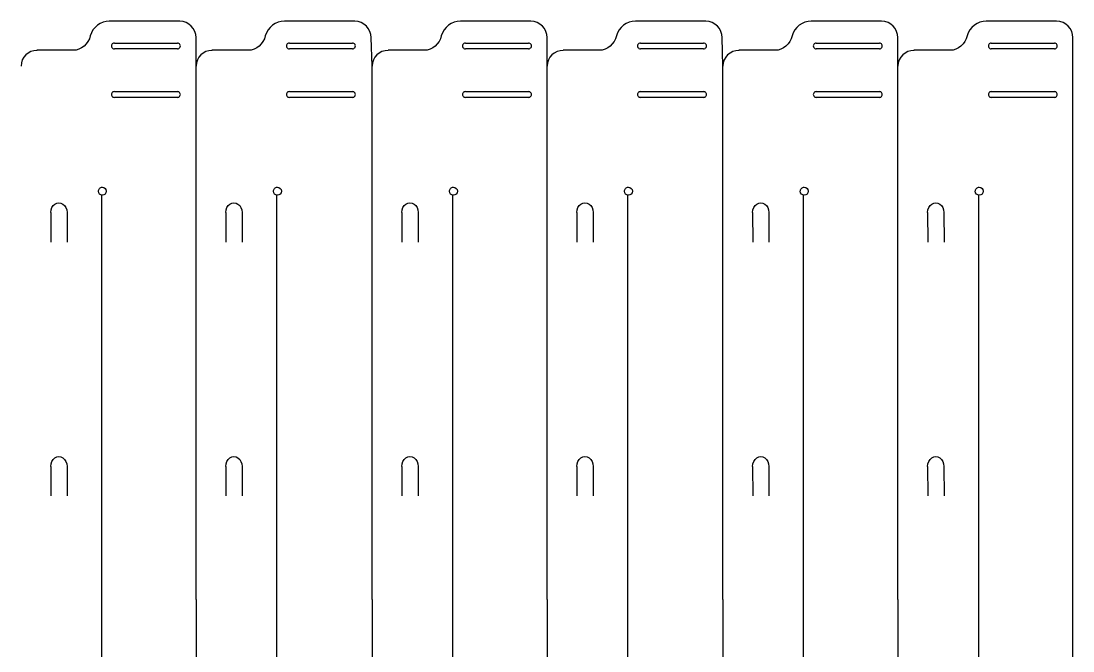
# Model space of a CAD drawing. Extents: x 7 to 1091, y 28 to 643.
# Drawn here: x 766.1 to 1091.1, y 448.2 to 642.8 of the extents above; entities that cross this region are included whole.
import ezdxf

# ---------------------------------------------------------------- set-up
doc = ezdxf.new("R2010")
doc.units = 0
doc.layers.add('Layer_1', color=7, linetype='CONTINUOUS')

msp = doc.modelspace()

# ---------------------------------------------------------------- linework, layer by layer
at = {"layer": 'Layer_1', "color": 7}
for p, q in [((815.153178, 642.707316), (793.396464, 642.751316)), ((869.234858, 642.707316), (847.478144, 642.751316)), ((923.627794, 642.707316), (901.87108, 642.751316)), ((977.709474, 642.707316), (955.95276, 642.751316)), ((1032.024463, 642.707316), (1010.267749, 642.751316)), ((1086.106143, 642.707316), (1064.349429, 642.751316)), ((820.200899, 628.839657), (820.196136, 637.645361)), ((874.593834, 628.839657), (874.277737, 637.645361)), ((928.675514, 628.839657), (928.670752, 637.645361)), ((982.990504, 628.839657), (982.752353, 637.645361)), ((1037.072184, 628.839657), (1037.067421, 637.645361)), ((1091.149472, 386.803705), (1091.149472, 637.645361)), ((782.223877, 633.747043), (771.03441, 633.744397)), ((836.305557, 633.747043), (825.11609, 633.744397)), ((890.698493, 633.747043), (879.509025, 633.744397)), ((944.780173, 633.747043), (933.590705, 633.744397)), ((999.095162, 633.747043), (987.905695, 633.744397)), ((1053.176842, 633.747043), (1041.987375, 633.744397)), ((820.200899, 464.129936), (820.200899, 628.839657)), ((874.593834, 464.129933), (874.593834, 628.839657)), ((928.675514, 464.129933), (928.675514, 628.839657)), ((982.990504, 464.129931), (982.990504, 628.839657)), ((1037.072184, 464.129931), (1037.072184, 628.839657)), ((791.063553, 338.877112), (791.063553, 589.063336)), ((791.242279, 591.441094), (791.242279, 591.441094)), ((845.145233, 338.877112), (845.145233, 589.063336)), ((845.323959, 591.441094), (845.323959, 591.441094)), ((899.538169, 338.877109), (899.538169, 589.063336)), ((899.716895, 591.441094), (899.716895, 591.441094)), ((953.619849, 338.877109), (953.619849, 589.063336)), ((953.798575, 591.441094), (953.798575, 591.441094)), ((1007.934839, 338.877107), (1007.934839, 589.063336)), ((1008.113565, 591.441094), (1008.113565, 591.441094)), ((1062.016519, 338.877107), (1062.016519, 589.063336)), ((1062.195245, 591.441094), (1062.195245, 591.441094)), ((820.200899, 464.129936), (820.200899, 276.18184)), ((874.593834, 464.129933), (874.593834, 276.181837)), ((928.675514, 464.129933), (928.675514, 276.181837)), ((982.990504, 464.129931), (982.990504, 276.181837)), ((1037.072184, 464.129931), (1037.072184, 276.181837))]:
    msp.add_line(p, q, dxfattribs=at)
at = {"layer": 'Layer_1', "color": 1}
for p, q in [((794.951658, 635.992323), (814.451661, 635.992323)), ((814.451661, 634.192336), (794.951658, 634.192336)), ((849.033338, 635.992323), (868.533341, 635.992323)), ((868.533341, 634.192336), (849.033338, 634.192336)), ((903.426274, 635.992323), (922.926277, 635.992323)), ((922.926277, 634.192336), (903.426274, 634.192336)), ((957.507954, 635.992323), (977.007957, 635.992323)), ((977.007957, 634.192336), (957.507954, 634.192336)), ((1011.822944, 635.992323), (1031.322947, 635.992323)), ((1031.322947, 634.192336), (1011.822944, 634.192336)), ((1065.904624, 635.992323), (1085.404627, 635.992323)), ((1085.404627, 634.192336), (1065.904624, 634.192336)), ((794.951658, 620.992327), (814.451661, 620.992327)), ((849.033338, 620.992327), (868.533341, 620.992327)), ((903.426274, 620.992327), (922.926277, 620.992327)), ((957.507954, 620.992327), (977.007957, 620.992327)), ((1011.822944, 620.992327), (1031.322947, 620.992327)), ((1065.904624, 620.992327), (1085.404627, 620.992327)), ((814.451661, 619.19234), (794.951658, 619.19234)), ((868.533341, 619.19234), (849.033338, 619.19234)), ((922.926277, 619.19234), (903.426274, 619.19234)), ((977.007957, 619.19234), (957.507954, 619.19234)), ((1031.322947, 619.19234), (1011.822944, 619.19234)), ((1085.404627, 619.19234), (1065.904624, 619.19234)), ((775.29989, 583.644035), (775.346642, 574.519323)), ((780.329592, 583.643611), (780.35314, 574.518317)), ((829.38157, 583.644035), (829.428322, 574.519323)), ((834.411273, 583.643611), (834.43482, 574.518317)), ((883.774506, 583.644035), (883.821258, 574.519323)), ((888.804208, 583.643611), (888.827756, 574.518317)), ((937.856186, 583.644035), (937.902938, 574.519323)), ((942.885888, 583.643611), (942.909436, 574.518317)), ((992.171175, 583.644035), (992.217927, 574.519323)), ((997.200878, 583.643611), (997.224426, 574.518317)), ((1046.252855, 583.644035), (1046.299607, 574.519323)), ((1051.282558, 583.643611), (1051.306106, 574.518317)), ((775.29989, 505.231549), (775.346642, 496.106845)), ((780.329592, 505.231179), (780.35314, 496.10584)), ((829.38157, 505.231549), (829.428322, 496.106845)), ((834.411273, 505.231179), (834.43482, 496.10584)), ((883.774506, 505.231549), (883.821258, 496.106842)), ((888.804208, 505.231179), (888.827756, 496.105837)), ((937.856186, 505.231549), (937.902938, 496.106842)), ((942.885888, 505.231179), (942.909436, 496.105837)), ((992.171175, 505.231552), (992.217927, 496.10684)), ((997.200878, 505.231181), (997.224426, 496.105834)), ((1046.252855, 505.231552), (1046.299607, 496.10684)), ((1051.282558, 505.231181), (1051.306106, 496.105834))]:
    msp.add_line(p, q, dxfattribs=at)
at = {"layer": 'Layer_1', "color": 7}
for points in [[(793.396464, 642.751316), (790.779787, 642.774864), (788.188114, 640.850708), (787.508611, 638.177888)], [(820.196136, 637.645361), (820.196136, 640.415363), (817.96591, 642.645562), (815.153257, 642.707316)], [(847.478144, 642.751316), (844.861468, 642.774864), (842.269794, 640.850708), (841.590291, 638.177888)], [(874.277737, 637.645361), (874.277737, 640.415363), (872.047511, 642.645562), (869.234858, 642.707316)], [(901.87108, 642.751316), (899.254403, 642.774864), (896.66273, 640.850708), (895.983227, 638.177888)], [(928.670752, 637.645361), (928.670752, 640.415363), (926.440526, 642.645562), (923.627873, 642.707316)], [(955.95276, 642.751316), (953.336083, 642.774864), (950.74441, 640.850708), (950.064907, 638.177888)], [(982.752353, 637.645361), (982.752353, 640.415363), (980.522127, 642.645562), (977.709474, 642.707316)], [(1010.267749, 642.751316), (1007.651073, 642.774864), (1005.0594, 640.850708), (1004.379897, 638.177888)], [(1037.067421, 637.645361), (1037.067421, 640.415363), (1034.837196, 642.645562), (1032.024543, 642.707316)], [(1064.349429, 642.751316), (1061.732753, 642.774864), (1059.14108, 640.850708), (1058.461577, 638.177888)], [(1091.149022, 637.645361), (1091.149022, 640.415363), (1088.918796, 642.645562), (1086.106143, 642.707316)], [(787.508611, 638.177888), (786.949997, 635.7252), (784.730195, 633.715716), (782.223877, 633.747043)], [(841.590291, 638.177888), (841.031677, 635.7252), (838.811875, 633.715716), (836.305557, 633.747043)], [(895.983227, 638.177888), (895.424613, 635.7252), (893.204811, 633.715716), (890.698493, 633.747043)], [(950.064907, 638.177888), (949.506292, 635.7252), (947.286491, 633.715716), (944.780173, 633.747043)], [(1004.379897, 638.177888), (1003.821282, 635.7252), (1001.601481, 633.715716), (999.095162, 633.747043)], [(1058.461577, 638.177888), (1057.902962, 635.7252), (1055.683161, 633.715716), (1053.176842, 633.747043)], [(771.120505, 633.720717), (768.34963, 633.720717), (766.119219, 631.543963), (766.119219, 628.839657)], [(825.202185, 633.720717), (822.43131, 633.720717), (820.200899, 631.543963), (820.200899, 628.839657)], [(879.595121, 633.720717), (876.824245, 633.720717), (874.593834, 631.543963), (874.593834, 628.839657)], [(933.676801, 633.720717), (930.905925, 633.720717), (928.675514, 631.543963), (928.675514, 628.839657)], [(987.99179, 633.720717), (985.220915, 633.720717), (982.990504, 631.543963), (982.990504, 628.839657)], [(1042.07347, 633.720717), (1039.302595, 633.720717), (1037.072184, 631.543963), (1037.072184, 628.839657)], [(790.018687, 590.217502), (790.018687, 590.541987), (790.147592, 590.853243), (790.377065, 591.082689)], [(791.242279, 588.993936), (790.566507, 588.993936), (790.018687, 589.541729), (790.018687, 590.217502)], [(790.377065, 591.082716), (790.606538, 591.312189), (790.917741, 591.441094), (791.242279, 591.441094)], [(791.242279, 591.441094), (791.918025, 591.441094), (792.465845, 590.893274), (792.465845, 590.217502)], [(792.465845, 590.217502), (792.465818, 589.541756), (791.918025, 588.993936), (791.242279, 588.993936)], [(844.100367, 590.217502), (844.100367, 590.541987), (844.229272, 590.853243), (844.458745, 591.082689)], [(845.323959, 588.993936), (844.648187, 588.993936), (844.100367, 589.541729), (844.100367, 590.217502)], [(844.458745, 591.082716), (844.688218, 591.312189), (844.999421, 591.441094), (845.323959, 591.441094)], [(845.323959, 591.441094), (845.999705, 591.441094), (846.547525, 590.893274), (846.547525, 590.217502)], [(846.547525, 590.217502), (846.547498, 589.541756), (845.999705, 588.993936), (845.323959, 588.993936)], [(898.493303, 590.217502), (898.493303, 590.541987), (898.622208, 590.853243), (898.851681, 591.082689)], [(899.716895, 588.993936), (899.041123, 588.993936), (898.493303, 589.541729), (898.493303, 590.217502)], [(898.851681, 591.082716), (899.081154, 591.312189), (899.392357, 591.441094), (899.716895, 591.441094)], [(899.716895, 591.441094), (900.392641, 591.441094), (900.940461, 590.893274), (900.940461, 590.217502)], [(900.940461, 590.217502), (900.940434, 589.541756), (900.392641, 588.993936), (899.716895, 588.993936)], [(952.574983, 590.217502), (952.574983, 590.541987), (952.703888, 590.853243), (952.933361, 591.082689)], [(953.798575, 588.993936), (953.122803, 588.993936), (952.574983, 589.541729), (952.574983, 590.217502)], [(952.933361, 591.082716), (953.162834, 591.312189), (953.474037, 591.441094), (953.798575, 591.441094)], [(953.798575, 591.441094), (954.474321, 591.441094), (955.022141, 590.893274), (955.022141, 590.217502)], [(955.022141, 590.217502), (955.022114, 589.541756), (954.474321, 588.993936), (953.798575, 588.993936)], [(1006.889972, 590.217502), (1006.889972, 590.541987), (1007.018878, 590.853243), (1007.248351, 591.082689)], [(1008.113565, 588.993936), (1007.437792, 588.993936), (1006.889972, 589.541729), (1006.889972, 590.217502)], [(1007.248351, 591.082716), (1007.477824, 591.312189), (1007.789027, 591.441094), (1008.113565, 591.441094)], [(1008.113565, 591.441094), (1008.78931, 591.441094), (1009.33713, 590.893274), (1009.33713, 590.217502)], [(1009.33713, 590.217502), (1009.337104, 589.541756), (1008.78931, 588.993936), (1008.113565, 588.993936)], [(1060.971652, 590.217502), (1060.971652, 590.541987), (1061.100557, 590.853243), (1061.330031, 591.082689)], [(1062.195245, 588.993936), (1061.519472, 588.993936), (1060.971652, 589.541729), (1060.971652, 590.217502)], [(1061.330031, 591.082716), (1061.559504, 591.312189), (1061.870707, 591.441094), (1062.195245, 591.441094)], [(1062.195245, 591.441094), (1062.87099, 591.441094), (1063.41881, 590.893274), (1063.41881, 590.217502)], [(1063.41881, 590.217502), (1063.418784, 589.541756), (1062.87099, 588.993936), (1062.195245, 588.993936)]]:
    msp.add_open_spline(points, degree=3, dxfattribs=at)
at = {"layer": 'Layer_1', "color": 1}
for points in [[(794.172222, 635.542346), (794.011461, 635.263873), (794.011461, 634.920814), (794.172222, 634.64234)], [(794.951658, 635.992323), (794.63011, 635.992323), (794.332983, 635.82082), (794.172222, 635.54232)], [(794.172222, 634.64234), (794.332983, 634.363839), (794.63011, 634.192336), (794.951658, 634.192336)], [(815.231071, 635.542346), (815.07031, 635.82082), (814.773183, 635.99235), (814.451661, 635.99235)], [(814.451661, 634.192336), (814.773183, 634.192336), (815.07031, 634.363866), (815.231071, 634.64234)], [(815.231071, 634.64234), (815.391858, 634.920787), (815.391858, 635.263873), (815.231071, 635.54232)], [(848.253902, 635.542346), (848.093141, 635.263873), (848.093141, 634.920814), (848.253902, 634.64234)], [(849.033338, 635.992323), (848.71179, 635.992323), (848.414663, 635.82082), (848.253902, 635.54232)], [(848.253902, 634.64234), (848.414663, 634.363839), (848.71179, 634.192336), (849.033338, 634.192336)], [(869.312751, 635.542346), (869.15199, 635.82082), (868.854863, 635.99235), (868.533341, 635.99235)], [(868.533341, 634.192336), (868.854863, 634.192336), (869.15199, 634.363866), (869.312751, 634.64234)], [(869.312751, 634.64234), (869.473538, 634.920787), (869.473538, 635.263873), (869.312751, 635.54232)], [(902.646838, 635.542346), (902.486077, 635.263873), (902.486077, 634.920814), (902.646838, 634.64234)], [(903.426274, 635.992323), (903.104726, 635.992323), (902.807599, 635.82082), (902.646838, 635.54232)], [(902.646838, 634.64234), (902.807599, 634.363839), (903.104726, 634.192336), (903.426274, 634.192336)], [(923.705687, 635.542346), (923.544926, 635.82082), (923.247799, 635.99235), (922.926277, 635.99235)], [(922.926277, 634.192336), (923.247799, 634.192336), (923.544926, 634.363866), (923.705687, 634.64234)], [(923.705687, 634.64234), (923.866474, 634.920787), (923.866474, 635.263873), (923.705687, 635.54232)], [(956.728518, 635.542346), (956.567757, 635.263873), (956.567757, 634.920814), (956.728518, 634.64234)], [(957.507954, 635.992323), (957.186406, 635.992323), (956.889279, 635.82082), (956.728518, 635.54232)], [(956.728518, 634.64234), (956.889279, 634.363839), (957.186406, 634.192336), (957.507954, 634.192336)], [(977.787367, 635.542346), (977.626606, 635.82082), (977.329479, 635.99235), (977.007957, 635.99235)], [(977.007957, 634.192336), (977.329479, 634.192336), (977.626606, 634.363866), (977.787367, 634.64234)], [(977.787367, 634.64234), (977.948154, 634.920787), (977.948154, 635.263873), (977.787367, 635.54232)], [(1011.043508, 635.542346), (1010.882747, 635.263873), (1010.882747, 634.920814), (1011.043508, 634.64234)], [(1011.822944, 635.992323), (1011.501395, 635.992323), (1011.204268, 635.82082), (1011.043508, 635.54232)], [(1011.043508, 634.64234), (1011.204268, 634.363839), (1011.501395, 634.192336), (1011.822944, 634.192336)], [(1032.102356, 635.542346), (1031.941596, 635.82082), (1031.644469, 635.99235), (1031.322947, 635.99235)], [(1031.322947, 634.192336), (1031.644469, 634.192336), (1031.941596, 634.363866), (1032.102356, 634.64234)], [(1032.102356, 634.64234), (1032.263144, 634.920787), (1032.263144, 635.263873), (1032.102356, 635.54232)], [(1065.125188, 635.542346), (1064.964427, 635.263873), (1064.964427, 634.920814), (1065.125188, 634.64234)], [(1065.904624, 635.992323), (1065.583075, 635.992323), (1065.285948, 635.82082), (1065.125187, 635.54232)], [(1065.125188, 634.64234), (1065.285948, 634.363839), (1065.583075, 634.192336), (1065.904624, 634.192336)], [(1086.184036, 635.542346), (1086.023276, 635.82082), (1085.726149, 635.99235), (1085.404627, 635.99235)], [(1085.404627, 634.192336), (1085.726149, 634.192336), (1086.023276, 634.363866), (1086.184036, 634.64234)], [(1086.184036, 634.64234), (1086.344824, 634.920787), (1086.344824, 635.263873), (1086.184036, 635.54232)], [(794.951658, 620.992327), (794.63011, 620.992327), (794.332983, 620.820824), (794.172222, 620.542324)], [(815.231071, 620.54235), (815.07031, 620.820824), (814.773183, 620.992353), (814.451661, 620.992353)], [(849.033338, 620.992327), (848.71179, 620.992327), (848.414663, 620.820824), (848.253902, 620.542324)], [(869.312751, 620.54235), (869.15199, 620.820824), (868.854863, 620.992353), (868.533341, 620.992353)], [(903.426274, 620.992327), (903.104726, 620.992327), (902.807599, 620.820824), (902.646838, 620.542324)], [(923.705687, 620.54235), (923.544926, 620.820824), (923.247799, 620.992353), (922.926277, 620.992353)], [(957.507954, 620.992327), (957.186406, 620.992327), (956.889279, 620.820824), (956.728518, 620.542324)], [(977.787367, 620.54235), (977.626606, 620.820824), (977.329479, 620.992353), (977.007957, 620.992353)], [(1011.822944, 620.992327), (1011.501395, 620.992327), (1011.204268, 620.820824), (1011.043508, 620.542324)], [(1032.102356, 620.54235), (1031.941596, 620.820824), (1031.644469, 620.992353), (1031.322947, 620.992353)], [(1065.904624, 620.992327), (1065.583075, 620.992327), (1065.285948, 620.820824), (1065.125187, 620.542324)], [(1086.184036, 620.54235), (1086.023276, 620.820824), (1085.726149, 620.992353), (1085.404627, 620.992353)], [(794.172222, 620.54235), (794.011461, 620.263876), (794.011461, 619.920817), (794.172222, 619.642343)], [(794.172222, 619.642343), (794.332983, 619.363843), (794.63011, 619.19234), (794.951658, 619.19234)], [(814.451661, 619.19234), (814.773183, 619.19234), (815.07031, 619.363869), (815.231071, 619.642343)], [(815.231071, 619.642343), (815.391858, 619.920791), (815.391858, 620.263876), (815.231071, 620.542324)], [(848.253902, 620.54235), (848.093141, 620.263876), (848.093141, 619.920817), (848.253902, 619.642343)], [(848.253902, 619.642343), (848.414663, 619.363843), (848.71179, 619.19234), (849.033338, 619.19234)], [(868.533341, 619.19234), (868.854863, 619.19234), (869.15199, 619.363869), (869.312751, 619.642343)], [(869.312751, 619.642343), (869.473538, 619.920791), (869.473538, 620.263876), (869.312751, 620.542324)], [(902.646838, 620.54235), (902.486077, 620.263876), (902.486077, 619.920817), (902.646838, 619.642343)], [(902.646838, 619.642343), (902.807599, 619.363843), (903.104726, 619.19234), (903.426274, 619.19234)], [(922.926277, 619.19234), (923.247799, 619.19234), (923.544926, 619.363869), (923.705687, 619.642343)], [(923.705687, 619.642343), (923.866474, 619.920791), (923.866474, 620.263876), (923.705687, 620.542324)], [(956.728518, 620.54235), (956.567757, 620.263876), (956.567757, 619.920817), (956.728518, 619.642343)], [(956.728518, 619.642343), (956.889279, 619.363843), (957.186406, 619.19234), (957.507954, 619.19234)], [(977.007957, 619.19234), (977.329479, 619.19234), (977.626606, 619.363869), (977.787367, 619.642343)], [(977.787367, 619.642343), (977.948154, 619.920791), (977.948154, 620.263876), (977.787367, 620.542324)], [(1011.043508, 620.54235), (1010.882747, 620.263876), (1010.882747, 619.920817), (1011.043508, 619.642343)], [(1011.043508, 619.642343), (1011.204268, 619.363843), (1011.501395, 619.19234), (1011.822944, 619.19234)], [(1031.322947, 619.19234), (1031.644469, 619.19234), (1031.941596, 619.363869), (1032.102356, 619.642343)], [(1032.102356, 619.642343), (1032.263144, 619.920791), (1032.263144, 620.263876), (1032.102356, 620.542324)], [(1065.125188, 620.54235), (1064.964427, 620.263876), (1064.964427, 619.920817), (1065.125188, 619.642343)], [(1065.125188, 619.642343), (1065.285948, 619.363843), (1065.583075, 619.19234), (1065.904624, 619.19234)], [(1085.404627, 619.19234), (1085.726149, 619.19234), (1086.023276, 619.363869), (1086.184036, 619.642343)], [(1086.184036, 619.642343), (1086.344824, 619.920791), (1086.344824, 620.263876), (1086.184036, 620.542324)], [(775.29989, 583.645331), (775.29989, 584.718243), (775.779235, 585.709637), (776.557375, 586.246079)], [(776.557375, 586.246079), (777.335488, 586.782549), (778.294179, 586.782549), (779.072319, 586.246079)], [(779.072319, 586.246079), (779.850432, 585.709637), (780.329592, 584.718216), (780.329592, 583.645305)], [(829.38157, 583.645331), (829.38157, 584.718243), (829.860915, 585.709637), (830.639055, 586.246079)], [(830.639055, 586.246079), (831.417168, 586.782549), (832.375859, 586.782549), (833.153999, 586.246079)], [(833.153999, 586.246079), (833.932112, 585.709637), (834.411273, 584.718216), (834.411273, 583.645305)], [(883.774506, 583.645331), (883.774506, 584.718243), (884.253851, 585.709637), (885.031991, 586.246079)], [(885.031991, 586.246079), (885.810104, 586.782549), (886.768795, 586.782549), (887.546935, 586.246079)], [(887.546935, 586.246079), (888.325048, 585.709637), (888.804208, 584.718216), (888.804208, 583.645305)], [(937.856186, 583.645331), (937.856186, 584.718243), (938.335531, 585.709637), (939.113671, 586.246079)], [(939.113671, 586.246079), (939.891784, 586.782549), (940.850475, 586.782549), (941.628615, 586.246079)], [(941.628615, 586.246079), (942.406728, 585.709637), (942.885888, 584.718216), (942.885888, 583.645305)], [(992.171175, 583.645331), (992.171175, 584.718243), (992.650521, 585.709637), (993.42866, 586.246079)], [(993.42866, 586.246079), (994.206774, 586.782549), (995.165465, 586.782549), (995.943604, 586.246079)], [(995.943604, 586.246079), (996.721718, 585.709637), (997.200878, 584.718216), (997.200878, 583.645305)], [(1046.252855, 583.645331), (1046.252855, 584.718243), (1046.732201, 585.709637), (1047.51034, 586.246079)], [(1047.51034, 586.246079), (1048.288454, 586.782549), (1049.247145, 586.782549), (1050.025284, 586.246079)], [(1050.025284, 586.246079), (1050.803398, 585.709637), (1051.282558, 584.718216), (1051.282558, 583.645305)], [(775.29989, 505.232872), (775.29989, 506.305784), (775.779235, 507.297151), (776.557375, 507.83362)], [(776.557375, 507.83362), (777.335488, 508.370063), (778.294179, 508.370063), (779.072319, 507.83362)], [(779.072319, 507.83362), (779.850432, 507.297151), (780.329592, 506.305731), (780.329592, 505.232819)], [(829.38157, 505.232872), (829.38157, 506.305784), (829.860915, 507.297151), (830.639055, 507.83362)], [(830.639055, 507.83362), (831.417168, 508.370063), (832.375859, 508.370063), (833.153999, 507.83362)], [(833.153999, 507.83362), (833.932112, 507.297151), (834.411273, 506.305731), (834.411273, 505.232819)], [(883.774506, 505.232872), (883.774506, 506.305784), (884.253851, 507.297151), (885.031991, 507.83362)], [(885.031991, 507.83362), (885.810104, 508.370063), (886.768795, 508.370063), (887.546935, 507.83362)], [(887.546935, 507.83362), (888.325048, 507.297151), (888.804208, 506.305731), (888.804208, 505.232819)], [(937.856186, 505.232872), (937.856186, 506.305784), (938.335531, 507.297151), (939.113671, 507.83362)], [(939.113671, 507.83362), (939.891784, 508.370063), (940.850475, 508.370063), (941.628615, 507.83362)], [(941.628615, 507.83362), (942.406728, 507.297151), (942.885888, 506.305731), (942.885888, 505.232819)], [(992.171175, 505.232875), (992.171175, 506.305787), (992.650521, 507.297154), (993.42866, 507.833623)], [(993.42866, 507.833623), (994.206774, 508.370066), (995.165465, 508.370066), (995.943604, 507.833623)], [(995.943604, 507.833623), (996.721718, 507.297154), (997.200878, 506.305734), (997.200878, 505.232822)], [(1046.252855, 505.232875), (1046.252855, 506.305787), (1046.732201, 507.297154), (1047.51034, 507.833623)], [(1047.51034, 507.833623), (1048.288454, 508.370066), (1049.247145, 508.370066), (1050.025284, 507.833623)], [(1050.025284, 507.833623), (1050.803398, 507.297154), (1051.282558, 506.305734), (1051.282558, 505.232822)]]:
    msp.add_open_spline(points, degree=3, dxfattribs=at)

doc.saveas('drawing.dxf')
